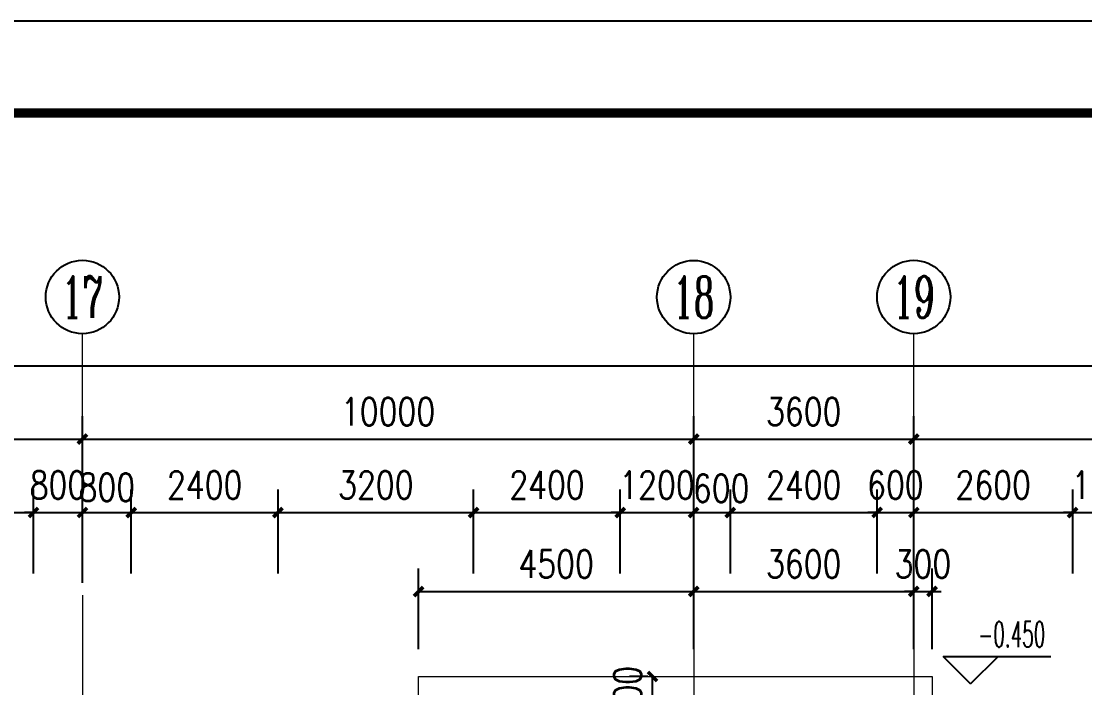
# Model space of a CAD drawing. Extents: x 1417642 to 3570900, y 124798 to 1191112.
# Drawn here: x 1564079 to 1581476, y 750650 to 761548 of the extents above; entities that cross this region are included whole.
import ezdxf
from ezdxf.enums import TextEntityAlignment as Align

# ---------------------------------------------------------------- set-up
doc = ezdxf.new("R2010")
doc.units = 0
doc.header["$LTSCALE"] = 1000
doc.header["$MEASUREMENT"] = 0
doc.linetypes.add('DOTE', pattern=[2.42, 2, -0.2, 0.02, -0.2])
doc.layers.get('0').update_dxf_attribs({"linetype": 'CONTINUOUS'})
doc.layers.get('Defpoints').update_dxf_attribs({"linetype": 'CONTINUOUS'})
for name, color, linetype in [('AXIS', 3, 'CONTINUOUS'), ('AXIS_TEXT', 7, 'CONTINUOUS'), ('DIM_ELEV', 3, 'CONTINUOUS'), ('DOTE', 1, 'DOTE'), ('PUB_DIM', 3, 'CONTINUOUS'), ('PUB_TEXT', 40, 'CONTINUOUS'), ('PUB_TITLE', 4, 'CONTINUOUS'), ('STAIR', 2, 'CONTINUOUS')]:
    doc.layers.add(name, color=color, linetype=linetype)
doc.styles.add('_TCH_AXIS', font='COMPLEX', dxfattribs={"bigfont": 'GBCBIG'})
doc.styles.add('_TCH_DIM', font='ROMANS', dxfattribs={"width": 0.7, "bigfont": 'Z'})
doc.styles.add('DIM_FONT', font='SIMPLEX.shx', dxfattribs={"width": 0.8})
doc.dimstyles.new('DIMN150', dxfattribs={"dimscale": 1.5, "dimtxt": 300, "dimasz": 100, "dimexe": 250, "dimexo": 300, "dimgap": 150, "dimtad": 1, "dimdec": 0, "dimzin": 0, "dimdsep": 46, "dimtxsty": 'DIM_FONT', "dimblk": 'ARCHTICK', "dimcen": 0.09, "dimdle": 1.5, "dimclrt": 7, "dimazin": 2, "dimtfac": 1, "dimtdec": 0, "dimtix": 1, "dimtmove": 2, "dimatfit": 3, "dimldrblk": 'ARCHTICK', "dimfxl": 1, "dimtolj": 1, "dimtzin": 0, "dimarcsym": 0})

# ---------------------------------------------------------------- blocks, each defined once
blk = doc.blocks.new('_ArchTick')
at = {"color": 0, "linetype": 'ByBlock', "const_width": 0.4}
blk.add_lwpolyline([(-0.5, -0.5), (0.5, 0.5)], dxfattribs=at)
blk = doc.blocks.new('*D3556')
at = {"layer": 'Defpoints', "color": 0}
for p in [(1578979, 752224), (1578679, 750833), (1578979, 750833)]:
    blk.add_point(p, dxfattribs=at)
at = {"layer": 'PUB_DIM', "color": 0, "lineweight": -2}
for p, q in [((1578679, 751283), (1578679, 752599)), ((1578979, 751283), (1578979, 752599)), ((1578679, 752224), (1578529, 752224)), ((1578679, 752224), (1578979, 752224)), ((1578979, 752224), (1579129, 752224))]:
    blk.add_line(p, q, dxfattribs=at)
at = {"layer": 'PUB_DIM', "color": 0, "lineweight": -2, "xscale": 150, "yscale": 150, "zscale": 150}
blk.add_blockref('_ArchTick', (1578679, 752224), dxfattribs=at)
at = {"layer": 'PUB_DIM', "color": 0, "lineweight": -2, "xscale": 150, "yscale": 150, "zscale": 150, "rotation": 180}
blk.add_blockref('_ArchTick', (1578979, 752224), dxfattribs=at)
at = {"layer": 'PUB_DIM', "color": 7, "insert": (1578829, 752674), "char_height": 450, "attachment_point": 5, "style": 'DIM_FONT'}
blk.add_mtext('\\A1;300', dxfattribs=at)
blk = doc.blocks.new('*D3557')
at = {"layer": 'Defpoints', "color": 0}
for p in [(1578679, 752224), (1575079, 750833), (1578679, 750833)]:
    blk.add_point(p, dxfattribs=at)
at = {"layer": 'PUB_DIM', "color": 0, "lineweight": -2}
for p, q in [((1575079, 751283), (1575079, 752599)), ((1578679, 751283), (1578679, 752599)), ((1575077, 752224), (1578681, 752224))]:
    blk.add_line(p, q, dxfattribs=at)
at = {"layer": 'PUB_DIM', "color": 0, "lineweight": -2, "xscale": 150, "yscale": 150, "zscale": 150, "rotation": 180}
blk.add_blockref('_ArchTick', (1575079, 752224), dxfattribs=at)
at = {"layer": 'PUB_DIM', "color": 0, "lineweight": -2, "xscale": 150, "yscale": 150, "zscale": 150}
blk.add_blockref('_ArchTick', (1578679, 752224), dxfattribs=at)
at = {"layer": 'PUB_DIM', "color": 7, "insert": (1576879, 752674), "char_height": 450, "attachment_point": 5, "style": 'DIM_FONT'}
blk.add_mtext('\\A1;3600', dxfattribs=at)
blk = doc.blocks.new('*D3558')
at = {"layer": 'Defpoints', "color": 0}
for p in [(1575079, 752224), (1570579, 750833), (1575079, 750833)]:
    blk.add_point(p, dxfattribs=at)
at = {"layer": 'PUB_DIM', "color": 0, "lineweight": -2}
for p, q in [((1570579, 751283), (1570579, 752599)), ((1575079, 751283), (1575079, 752599)), ((1570577, 752224), (1575081, 752224))]:
    blk.add_line(p, q, dxfattribs=at)
at = {"layer": 'PUB_DIM', "color": 0, "lineweight": -2, "xscale": 150, "yscale": 150, "zscale": 150, "rotation": 180}
blk.add_blockref('_ArchTick', (1570579, 752224), dxfattribs=at)
at = {"layer": 'PUB_DIM', "color": 0, "lineweight": -2, "xscale": 150, "yscale": 150, "zscale": 150}
blk.add_blockref('_ArchTick', (1575079, 752224), dxfattribs=at)
at = {"layer": 'PUB_DIM', "color": 7, "insert": (1572829, 752674), "char_height": 450, "attachment_point": 5, "style": 'DIM_FONT'}
blk.add_mtext('\\A1;4500', dxfattribs=at)
blk = doc.blocks.new('*D3583')
at = {"layer": 'Defpoints', "color": 0}
for p in [(1574405, 750833), (1574779, 750833), (1574779, 750233)]:
    blk.add_point(p, dxfattribs=at)
at = {"layer": 'PUB_DIM', "color": 0, "lineweight": -2}
for p, q in [((1574329, 750833), (1574030, 750833)), ((1574405, 750231), (1574405, 750835)), ((1574329, 750233), (1574030, 750233))]:
    blk.add_line(p, q, dxfattribs=at)
at = {"layer": 'PUB_DIM', "color": 0, "lineweight": -2, "xscale": 150, "yscale": 150, "zscale": 150}
for p, rotation in [((1574405, 750833), 90), ((1574405, 750233), 270)]:
    blk.add_blockref('_ArchTick', p, dxfattribs=dict(at, rotation=rotation))
at = {"layer": 'PUB_DIM', "color": 7, "insert": (1573999, 750544), "char_height": 450, "attachment_point": 5, "rotation": 90, "style": 'DIM_FONT'}
blk.add_mtext('\\A1;600', dxfattribs=at)
blk = doc.blocks.new('*D3807')
at = {"layer": 'Defpoints', "color": 0}
for p in [(1564279, 753515), (1561879, 752067), (1564279, 752067)]:
    blk.add_point(p, dxfattribs=at)
at = {"layer": 'PUB_DIM', "color": 0, "lineweight": -2}
for p, q in [((1561879, 752517), (1561879, 753890)), ((1564279, 752517), (1564279, 753890)), ((1561877, 753515), (1564281, 753515))]:
    blk.add_line(p, q, dxfattribs=at)
at = {"layer": 'PUB_DIM', "color": 0, "lineweight": -2, "xscale": 150, "yscale": 150, "zscale": 150, "rotation": 180}
blk.add_blockref('_ArchTick', (1561879, 753515), dxfattribs=at)
at = {"layer": 'PUB_DIM', "color": 0, "lineweight": -2, "xscale": 150, "yscale": 150, "zscale": 150}
blk.add_blockref('_ArchTick', (1564279, 753515), dxfattribs=at)
at = {"layer": 'PUB_DIM', "color": 7, "insert": (1563079, 753965), "char_height": 450, "attachment_point": 5, "style": 'DIM_FONT'}
blk.add_mtext('\\A1;2400', dxfattribs=at)
blk = doc.blocks.new('*D3808')
at = {"layer": 'Defpoints', "color": 0}
for p in [(1565079, 753515), (1564279, 752067), (1565079, 752067)]:
    blk.add_point(p, dxfattribs=at)
at = {"layer": 'PUB_DIM', "color": 0, "lineweight": -2}
for p, q in [((1564279, 752517), (1564279, 753890)), ((1565079, 752517), (1565079, 753890)), ((1564279, 753515), (1564129, 753515)), ((1564279, 753515), (1565079, 753515)), ((1565079, 753515), (1565229, 753515))]:
    blk.add_line(p, q, dxfattribs=at)
at = {"layer": 'PUB_DIM', "color": 0, "lineweight": -2, "xscale": 150, "yscale": 150, "zscale": 150}
blk.add_blockref('_ArchTick', (1564279, 753515), dxfattribs=at)
at = {"layer": 'PUB_DIM', "color": 0, "lineweight": -2, "xscale": 150, "yscale": 150, "zscale": 150, "rotation": 180}
blk.add_blockref('_ArchTick', (1565079, 753515), dxfattribs=at)
at = {"layer": 'PUB_DIM', "color": 7, "insert": (1564679, 753965), "char_height": 450, "attachment_point": 5, "style": 'DIM_FONT'}
blk.add_mtext('\\A1;800', dxfattribs=at)
blk = doc.blocks.new('*D3809')
at = {"layer": 'Defpoints', "color": 0}
for p in [(1565879, 753515), (1565079, 752067), (1565879, 752067)]:
    blk.add_point(p, dxfattribs=at)
at = {"layer": 'PUB_DIM', "color": 0, "lineweight": -2}
for p, q in [((1565079, 752517), (1565079, 753890)), ((1565879, 752517), (1565879, 753890)), ((1565077, 753515), (1565881, 753515))]:
    blk.add_line(p, q, dxfattribs=at)
at = {"layer": 'PUB_DIM', "color": 0, "lineweight": -2, "xscale": 150, "yscale": 150, "zscale": 150, "rotation": 180}
blk.add_blockref('_ArchTick', (1565079, 753515), dxfattribs=at)
at = {"layer": 'PUB_DIM', "color": 0, "lineweight": -2, "xscale": 150, "yscale": 150, "zscale": 150}
blk.add_blockref('_ArchTick', (1565879, 753515), dxfattribs=at)
at = {"layer": 'PUB_DIM', "color": 7, "insert": (1565479, 753928), "char_height": 450, "attachment_point": 5, "style": 'DIM_FONT'}
blk.add_mtext('\\A1;800', dxfattribs=at)
blk = doc.blocks.new('*D3810')
at = {"layer": 'Defpoints', "color": 0}
for p in [(1568279, 753515), (1565879, 752067), (1568279, 752067)]:
    blk.add_point(p, dxfattribs=at)
at = {"layer": 'PUB_DIM', "color": 0, "lineweight": -2}
for p, q in [((1565879, 752517), (1565879, 753890)), ((1568279, 752517), (1568279, 753890)), ((1565877, 753515), (1568281, 753515))]:
    blk.add_line(p, q, dxfattribs=at)
at = {"layer": 'PUB_DIM', "color": 0, "lineweight": -2, "xscale": 150, "yscale": 150, "zscale": 150, "rotation": 180}
blk.add_blockref('_ArchTick', (1565879, 753515), dxfattribs=at)
at = {"layer": 'PUB_DIM', "color": 0, "lineweight": -2, "xscale": 150, "yscale": 150, "zscale": 150}
blk.add_blockref('_ArchTick', (1568279, 753515), dxfattribs=at)
at = {"layer": 'PUB_DIM', "color": 7, "insert": (1567079, 753965), "char_height": 450, "attachment_point": 5, "style": 'DIM_FONT'}
blk.add_mtext('\\A1;2400', dxfattribs=at)
blk = doc.blocks.new('*D3811')
at = {"layer": 'Defpoints', "color": 0}
for p in [(1571479, 753515), (1568279, 752067), (1571479, 752067)]:
    blk.add_point(p, dxfattribs=at)
at = {"layer": 'PUB_DIM', "color": 0, "lineweight": -2}
for p, q in [((1568279, 752517), (1568279, 753890)), ((1571479, 752517), (1571479, 753890)), ((1568277, 753515), (1571481, 753515))]:
    blk.add_line(p, q, dxfattribs=at)
at = {"layer": 'PUB_DIM', "color": 0, "lineweight": -2, "xscale": 150, "yscale": 150, "zscale": 150, "rotation": 180}
blk.add_blockref('_ArchTick', (1568279, 753515), dxfattribs=at)
at = {"layer": 'PUB_DIM', "color": 0, "lineweight": -2, "xscale": 150, "yscale": 150, "zscale": 150}
blk.add_blockref('_ArchTick', (1571479, 753515), dxfattribs=at)
at = {"layer": 'PUB_DIM', "color": 7, "insert": (1569879, 753965), "char_height": 450, "attachment_point": 5, "style": 'DIM_FONT'}
blk.add_mtext('\\A1;3200', dxfattribs=at)
blk = doc.blocks.new('*D3812')
at = {"layer": 'Defpoints', "color": 0}
for p in [(1573879, 753515), (1571479, 752067), (1573879, 752067)]:
    blk.add_point(p, dxfattribs=at)
at = {"layer": 'PUB_DIM', "color": 0, "lineweight": -2}
for p, q in [((1571479, 752517), (1571479, 753890)), ((1573879, 752517), (1573879, 753890)), ((1571477, 753515), (1573881, 753515))]:
    blk.add_line(p, q, dxfattribs=at)
at = {"layer": 'PUB_DIM', "color": 0, "lineweight": -2, "xscale": 150, "yscale": 150, "zscale": 150, "rotation": 180}
blk.add_blockref('_ArchTick', (1571479, 753515), dxfattribs=at)
at = {"layer": 'PUB_DIM', "color": 0, "lineweight": -2, "xscale": 150, "yscale": 150, "zscale": 150}
blk.add_blockref('_ArchTick', (1573879, 753515), dxfattribs=at)
at = {"layer": 'PUB_DIM', "color": 7, "insert": (1572679, 753965), "char_height": 450, "attachment_point": 5, "style": 'DIM_FONT'}
blk.add_mtext('\\A1;2400', dxfattribs=at)
blk = doc.blocks.new('*D3813')
at = {"layer": 'Defpoints', "color": 0}
for p in [(1575079, 753515), (1573879, 752067), (1575079, 752067)]:
    blk.add_point(p, dxfattribs=at)
at = {"layer": 'PUB_DIM', "color": 0, "lineweight": -2}
for p, q in [((1573879, 752517), (1573879, 753890)), ((1575079, 752517), (1575079, 753890)), ((1573879, 753515), (1573729, 753515)), ((1573879, 753515), (1575079, 753515)), ((1575079, 753515), (1575229, 753515))]:
    blk.add_line(p, q, dxfattribs=at)
at = {"layer": 'PUB_DIM', "color": 0, "lineweight": -2, "xscale": 150, "yscale": 150, "zscale": 150}
blk.add_blockref('_ArchTick', (1573879, 753515), dxfattribs=at)
at = {"layer": 'PUB_DIM', "color": 0, "lineweight": -2, "xscale": 150, "yscale": 150, "zscale": 150, "rotation": 180}
blk.add_blockref('_ArchTick', (1575079, 753515), dxfattribs=at)
at = {"layer": 'PUB_DIM', "color": 7, "insert": (1574479, 753965), "char_height": 450, "attachment_point": 5, "style": 'DIM_FONT'}
blk.add_mtext('\\A1;1200', dxfattribs=at)
blk = doc.blocks.new('*D3814')
at = {"layer": 'Defpoints', "color": 0}
for p in [(1575679, 753515), (1575079, 752067), (1575679, 752067)]:
    blk.add_point(p, dxfattribs=at)
at = {"layer": 'PUB_DIM', "color": 0, "lineweight": -2}
for p, q in [((1575079, 752517), (1575079, 753890)), ((1575679, 752517), (1575679, 753890)), ((1575077, 753515), (1575681, 753515))]:
    blk.add_line(p, q, dxfattribs=at)
at = {"layer": 'PUB_DIM', "color": 0, "lineweight": -2, "xscale": 150, "yscale": 150, "zscale": 150, "rotation": 180}
blk.add_blockref('_ArchTick', (1575079, 753515), dxfattribs=at)
at = {"layer": 'PUB_DIM', "color": 0, "lineweight": -2, "xscale": 150, "yscale": 150, "zscale": 150}
blk.add_blockref('_ArchTick', (1575679, 753515), dxfattribs=at)
at = {"layer": 'PUB_DIM', "color": 7, "insert": (1575529, 753910), "char_height": 450, "attachment_point": 5, "style": 'DIM_FONT'}
blk.add_mtext('\\A1;600', dxfattribs=at)
blk = doc.blocks.new('*D3815')
at = {"layer": 'Defpoints', "color": 0}
for p in [(1578079, 753515), (1575679, 752067), (1578079, 752067)]:
    blk.add_point(p, dxfattribs=at)
at = {"layer": 'PUB_DIM', "color": 0, "lineweight": -2}
for p, q in [((1575679, 752517), (1575679, 753890)), ((1578079, 752517), (1578079, 753890)), ((1575677, 753515), (1578081, 753515))]:
    blk.add_line(p, q, dxfattribs=at)
at = {"layer": 'PUB_DIM', "color": 0, "lineweight": -2, "xscale": 150, "yscale": 150, "zscale": 150, "rotation": 180}
blk.add_blockref('_ArchTick', (1575679, 753515), dxfattribs=at)
at = {"layer": 'PUB_DIM', "color": 0, "lineweight": -2, "xscale": 150, "yscale": 150, "zscale": 150}
blk.add_blockref('_ArchTick', (1578079, 753515), dxfattribs=at)
at = {"layer": 'PUB_DIM', "color": 7, "insert": (1576879, 753965), "char_height": 450, "attachment_point": 5, "style": 'DIM_FONT'}
blk.add_mtext('\\A1;2400', dxfattribs=at)
blk = doc.blocks.new('*D3816')
at = {"layer": 'Defpoints', "color": 0}
for p in [(1578679, 753515), (1578079, 752067), (1578679, 752067)]:
    blk.add_point(p, dxfattribs=at)
at = {"layer": 'PUB_DIM', "color": 0, "lineweight": -2}
for p, q in [((1578079, 752517), (1578079, 753890)), ((1578679, 752517), (1578679, 753890)), ((1578079, 753515), (1577929, 753515)), ((1578079, 753515), (1578679, 753515)), ((1578679, 753515), (1578829, 753515))]:
    blk.add_line(p, q, dxfattribs=at)
at = {"layer": 'PUB_DIM', "color": 0, "lineweight": -2, "xscale": 150, "yscale": 150, "zscale": 150}
blk.add_blockref('_ArchTick', (1578079, 753515), dxfattribs=at)
at = {"layer": 'PUB_DIM', "color": 0, "lineweight": -2, "xscale": 150, "yscale": 150, "zscale": 150, "rotation": 180}
blk.add_blockref('_ArchTick', (1578679, 753515), dxfattribs=at)
at = {"layer": 'PUB_DIM', "color": 7, "insert": (1578379, 753965), "char_height": 450, "attachment_point": 5, "style": 'DIM_FONT'}
blk.add_mtext('\\A1;600', dxfattribs=at)
blk = doc.blocks.new('*D3817')
at = {"layer": 'Defpoints', "color": 0}
for p in [(1581279, 753515), (1578679, 752067), (1581279, 752067)]:
    blk.add_point(p, dxfattribs=at)
at = {"layer": 'PUB_DIM', "color": 0, "lineweight": -2}
for p, q in [((1578679, 752517), (1578679, 753890)), ((1581279, 752517), (1581279, 753890)), ((1578677, 753515), (1581281, 753515))]:
    blk.add_line(p, q, dxfattribs=at)
at = {"layer": 'PUB_DIM', "color": 0, "lineweight": -2, "xscale": 150, "yscale": 150, "zscale": 150, "rotation": 180}
blk.add_blockref('_ArchTick', (1578679, 753515), dxfattribs=at)
at = {"layer": 'PUB_DIM', "color": 0, "lineweight": -2, "xscale": 150, "yscale": 150, "zscale": 150}
blk.add_blockref('_ArchTick', (1581279, 753515), dxfattribs=at)
at = {"layer": 'PUB_DIM', "color": 7, "insert": (1579979, 753965), "char_height": 450, "attachment_point": 5, "style": 'DIM_FONT'}
blk.add_mtext('\\A1;2600', dxfattribs=at)
blk = doc.blocks.new('*D3818')
at = {"layer": 'Defpoints', "color": 0}
for p in [(1582479, 753515), (1581279, 752067), (1582479, 752067)]:
    blk.add_point(p, dxfattribs=at)
at = {"layer": 'PUB_DIM', "color": 0, "lineweight": -2}
for p, q in [((1581279, 752517), (1581279, 753890)), ((1582479, 752517), (1582479, 753890)), ((1581279, 753515), (1581129, 753515)), ((1581279, 753515), (1582479, 753515)), ((1582479, 753515), (1582629, 753515))]:
    blk.add_line(p, q, dxfattribs=at)
at = {"layer": 'PUB_DIM', "color": 0, "lineweight": -2, "xscale": 150, "yscale": 150, "zscale": 150}
blk.add_blockref('_ArchTick', (1581279, 753515), dxfattribs=at)
at = {"layer": 'PUB_DIM', "color": 0, "lineweight": -2, "xscale": 150, "yscale": 150, "zscale": 150, "rotation": 180}
blk.add_blockref('_ArchTick', (1582479, 753515), dxfattribs=at)
at = {"layer": 'PUB_DIM', "color": 7, "insert": (1581879, 753965), "char_height": 450, "attachment_point": 5, "style": 'DIM_FONT'}
blk.add_mtext('\\A1;1200', dxfattribs=at)
blk = doc.blocks.new('*D4017')
at = {"layer": 'AXIS', "color": 0, "lineweight": -2}
for p, q in [((1439479, 753351), (1439479, 756290)), ((1589079, 753351), (1589079, 756290)), ((1439477, 755915), (1589081, 755915))]:
    blk.add_line(p, q, dxfattribs=at)
at = {"layer": 'Defpoints', "color": 0}
for p in [(1589079, 755915), (1439479, 752901), (1589079, 752901)]:
    blk.add_point(p, dxfattribs=at)
at = {"layer": 'AXIS', "color": 0, "lineweight": -2, "xscale": 150, "yscale": 150, "zscale": 150, "rotation": 180}
blk.add_blockref('_ArchTick', (1439479, 755915), dxfattribs=at)
at = {"layer": 'AXIS', "color": 0, "lineweight": -2, "xscale": 150, "yscale": 150, "zscale": 150}
blk.add_blockref('_ArchTick', (1589079, 755915), dxfattribs=at)
at = {"layer": 'AXIS', "color": 7, "insert": (1514279, 756365), "char_height": 450, "attachment_point": 5, "style": 'DIM_FONT'}
blk.add_mtext('\\A1;149600', dxfattribs=at)
blk = doc.blocks.new('*D4034')
at = {"layer": 'AXIS', "color": 0, "lineweight": -2}
for p, q in [((1557079, 752367), (1557079, 755090)), ((1565079, 752367), (1565079, 755090)), ((1557077, 754715), (1565081, 754715))]:
    blk.add_line(p, q, dxfattribs=at)
at = {"layer": 'Defpoints', "color": 0}
for p in [(1565079, 754715), (1557079, 751917), (1565079, 751917)]:
    blk.add_point(p, dxfattribs=at)
at = {"layer": 'AXIS', "color": 0, "lineweight": -2, "xscale": 150, "yscale": 150, "zscale": 150, "rotation": 180}
blk.add_blockref('_ArchTick', (1557079, 754715), dxfattribs=at)
at = {"layer": 'AXIS', "color": 0, "lineweight": -2, "xscale": 150, "yscale": 150, "zscale": 150}
blk.add_blockref('_ArchTick', (1565079, 754715), dxfattribs=at)
at = {"layer": 'AXIS', "color": 7, "insert": (1561079, 755165), "char_height": 450, "attachment_point": 5, "style": 'DIM_FONT'}
blk.add_mtext('\\A1;8000', dxfattribs=at)
blk = doc.blocks.new('*D4035')
at = {"layer": 'AXIS', "color": 0, "lineweight": -2}
for p, q in [((1565079, 752367), (1565079, 755090)), ((1575079, 752367), (1575079, 755090)), ((1565077, 754715), (1575081, 754715))]:
    blk.add_line(p, q, dxfattribs=at)
at = {"layer": 'Defpoints', "color": 0}
for p in [(1575079, 754715), (1565079, 751917), (1575079, 751917)]:
    blk.add_point(p, dxfattribs=at)
at = {"layer": 'AXIS', "color": 0, "lineweight": -2, "xscale": 150, "yscale": 150, "zscale": 150, "rotation": 180}
blk.add_blockref('_ArchTick', (1565079, 754715), dxfattribs=at)
at = {"layer": 'AXIS', "color": 0, "lineweight": -2, "xscale": 150, "yscale": 150, "zscale": 150}
blk.add_blockref('_ArchTick', (1575079, 754715), dxfattribs=at)
at = {"layer": 'AXIS', "color": 7, "insert": (1570079, 755165), "char_height": 450, "attachment_point": 5, "style": 'DIM_FONT'}
blk.add_mtext('\\A1;10000', dxfattribs=at)
blk = doc.blocks.new('*D4036')
at = {"layer": 'AXIS', "color": 0, "lineweight": -2}
for p, q in [((1575079, 752367), (1575079, 755090)), ((1578679, 752367), (1578679, 755090)), ((1575077, 754715), (1578681, 754715))]:
    blk.add_line(p, q, dxfattribs=at)
at = {"layer": 'Defpoints', "color": 0}
for p in [(1578679, 754715), (1575079, 751917), (1578679, 751917)]:
    blk.add_point(p, dxfattribs=at)
at = {"layer": 'AXIS', "color": 0, "lineweight": -2, "xscale": 150, "yscale": 150, "zscale": 150, "rotation": 180}
blk.add_blockref('_ArchTick', (1575079, 754715), dxfattribs=at)
at = {"layer": 'AXIS', "color": 0, "lineweight": -2, "xscale": 150, "yscale": 150, "zscale": 150}
blk.add_blockref('_ArchTick', (1578679, 754715), dxfattribs=at)
at = {"layer": 'AXIS', "color": 7, "insert": (1576879, 755165), "char_height": 450, "attachment_point": 5, "style": 'DIM_FONT'}
blk.add_mtext('\\A1;3600', dxfattribs=at)
blk = doc.blocks.new('*D4037')
at = {"layer": 'AXIS', "color": 0, "lineweight": -2}
for p, q in [((1578679, 752367), (1578679, 755090)), ((1588679, 752367), (1588679, 755090)), ((1578677, 754715), (1588681, 754715))]:
    blk.add_line(p, q, dxfattribs=at)
at = {"layer": 'Defpoints', "color": 0}
for p in [(1588679, 754715), (1578679, 751917), (1588679, 751917)]:
    blk.add_point(p, dxfattribs=at)
at = {"layer": 'AXIS', "color": 0, "lineweight": -2, "xscale": 150, "yscale": 150, "zscale": 150, "rotation": 180}
blk.add_blockref('_ArchTick', (1578679, 754715), dxfattribs=at)
at = {"layer": 'AXIS', "color": 0, "lineweight": -2, "xscale": 150, "yscale": 150, "zscale": 150}
blk.add_blockref('_ArchTick', (1588679, 754715), dxfattribs=at)
at = {"layer": 'AXIS', "color": 7, "insert": (1583679, 755165), "char_height": 450, "attachment_point": 5, "style": 'DIM_FONT'}
blk.add_mtext('\\A1;10000', dxfattribs=at)

msp = doc.modelspace()

# ---------------------------------------------------------------- linework, layer by layer
at = {"layer": 'AXIS', "lineweight": 0}
for p, q in [((1565078.8, 754611.4), (1565078.8, 756439.6, 0)), ((1575078.8, 754211.3), (1575078.8, 756437.9, 0)), ((1578678.8, 754611.4), (1578678.8, 756439.6, 0))]:
    msp.add_line(p, q, dxfattribs=at)
at = {"layer": 'AXIS'}
for centre in [(1565078.8, 757039.6), (1575078.8, 757037.9), (1578678.8, 757039.6)]:
    msp.add_circle(centre, 600, dxfattribs=at)
at = {"layer": 'DIM_ELEV'}
for p, q in [((1579607.8, 750712.9), (1579157.8, 751162.9)), ((1579157.8, 751162.9), (1580923.9, 751162.9)), ((1579607.8, 750712.9), (1580057.8, 751162.9))]:
    msp.add_line(p, q, dxfattribs=at)
at = {"layer": 'DOTE', "lineweight": 0, "elevation": 0}
for points in [[(1565078.8, 754584.5), (1565078.8, 643548.7)], [(1575078.8, 754606.8), (1575078.8, 644519.6)], [(1578678.8, 754284.5), (1578678.8, 643548.7)]]:
    msp.add_lwpolyline(points, dxfattribs=at)
at = {"layer": 'PUB_TITLE'}
msp.add_lwpolyline([(1417642.3, 635398.4), (1618342.3, 635398.4), (1618342.3, 761548.4), (1417642.3, 761548.4)], close=True, dxfattribs=at)
at = {"layer": 'PUB_TITLE', "const_width": 150}
msp.add_lwpolyline([(1421392.3, 636898.4), (1616842.3, 636898.4), (1616842.3, 760048.4), (1421392.3, 760048.4)], close=True, dxfattribs=at)
at = {"layer": 'STAIR', "lineweight": 0}
for p, q in [((1570578.8, 747733.2, 0), (1570578.8, 750832.9, 0)), ((1570578.8, 750832.9, 0), (1578978.8, 750832.9, 0)), ((1578978.8, 750832.9, 0), (1578978.8, 749533.2, 0))]:
    msp.add_line(p, q, dxfattribs=at)

# ---------------------------------------------------------------- texts
at = {"layer": 'AXIS_TEXT', "style": '_TCH_AXIS', "width": 0.724138}
for s, p, p2 in [('17', (1564739.4, 756700.2), (1565418.3, 756700.2)), ('18', (1574739.4, 756698.5), (1575418.3, 756698.5)), ('19', (1578339.4, 756700.2), (1579018.3, 756700.2))]:
    msp.add_text(s, height=678.82, dxfattribs=at).set_placement(p, p2, align=Align.FIT)
at = {"layer": 'PUB_TEXT', "style": '_TCH_DIM', "width": 0.525}
msp.add_text('-0.450', height=420, dxfattribs=at).set_placement((1579734.4, 751313.1))

# ---------------------------------------------------------------- dimensions: what is measured, and where the dimension line sits
at = {"layer": 'AXIS'}
for p1, p2, distance, picture, middle in [((1439478.8, 752900.8), (1589078.8, 752900.8), 3013.9, '*D4017', (1514278.8, 756364.7)), ((1557078.8, 751916.9), (1565078.8, 751916.9), 2797.8, '*D4034', (1561078.8, 755164.7)), ((1565078.8, 751916.9), (1575078.8, 751916.9), 2797.8, '*D4035', (1570078.8, 755164.7)), ((1575078.8, 751916.9), (1578678.8, 751916.9), 2797.8, '*D4036', (1576878.8, 755164.7)), ((1578678.8, 751916.9), (1588678.8, 751916.9), 2797.8, '*D4037', (1583678.8, 755164.7))]:
    dim = msp.add_aligned_dim(p1=p1, p2=p2, distance=distance, dimstyle='DIMN150', dxfattribs=at)
    dim.commit()
    dim.dimension.update_dxf_attribs({"geometry": picture, "text_midpoint": middle})
at = {"layer": 'PUB_DIM'}
for p1, p2, distance, picture, middle in [((1561878.8, 752066.9), (1564278.8, 752066.9), 1447.8, '*D3807', (1563078.8, 753964.7)), ((1564278.8, 752066.9), (1565078.8, 752066.9), 1447.8, '*D3808', (1564678.8, 753964.7)), ((1565878.8, 752066.9), (1568278.8, 752066.9), 1447.8, '*D3810', (1567078.8, 753964.7)), ((1568278.8, 752066.9), (1571478.8, 752066.9), 1447.8, '*D3811', (1569878.8, 753964.7)), ((1571478.8, 752066.9), (1573878.8, 752066.9), 1447.8, '*D3812', (1572678.8, 753964.7)), ((1573878.8, 752066.9), (1575078.8, 752066.9), 1447.8, '*D3813', (1574478.8, 753964.7)), ((1575678.8, 752066.9), (1578078.8, 752066.9), 1447.8, '*D3815', (1576878.8, 753964.7)), ((1578078.8, 752066.9), (1578678.8, 752066.9), 1447.8, '*D3816', (1578378.8, 753964.7)), ((1578678.8, 752066.9), (1581278.8, 752066.9), 1447.8, '*D3817', (1579978.8, 753964.7)), ((1581278.8, 752066.9), (1582478.8, 752066.9), 1447.8, '*D3818', (1581878.8, 753964.7)), ((1570578.8, 750832.9), (1575078.8, 750832.9), 1390.7, '*D3558', (1572828.8, 752673.5)), ((1575078.8, 750832.9), (1578678.8, 750832.9), 1390.7, '*D3557', (1576878.8, 752673.5)), ((1578678.8, 750832.9), (1578978.8, 750832.9), 1390.7, '*D3556', (1578828.8, 752673.5))]:
    dim = msp.add_aligned_dim(p1=p1, p2=p2, distance=distance, dimstyle='DIMN150', dxfattribs=at)
    dim.commit()
    dim.dimension.update_dxf_attribs({"geometry": picture, "text_midpoint": middle})
for base, p1, p2, angle, picture, middle in [((1565878.8, 753514.7), (1565078.8, 752066.9), (1565878.8, 752066.9), 0, '*D3809', (1565478.8, 753927.8)), ((1575678.8, 753514.7), (1575078.8, 752066.9), (1575678.8, 752066.9), 0, '*D3814', (1575528.8, 753910)), ((1574405.5, 750832.9), (1574778.8, 750232.9), (1574778.8, 750832.9), 90, '*D3583', (1573998.5, 750543.9))]:
    dim = msp.add_linear_dim(base=base, p1=p1, p2=p2, angle=angle, dimstyle='DIMN150', dxfattribs=at)
    dim.commit()
    dim.dimension.update_dxf_attribs({"geometry": picture, "text_midpoint": middle, "dimtype": 129})

doc.saveas('drawing.dxf')
